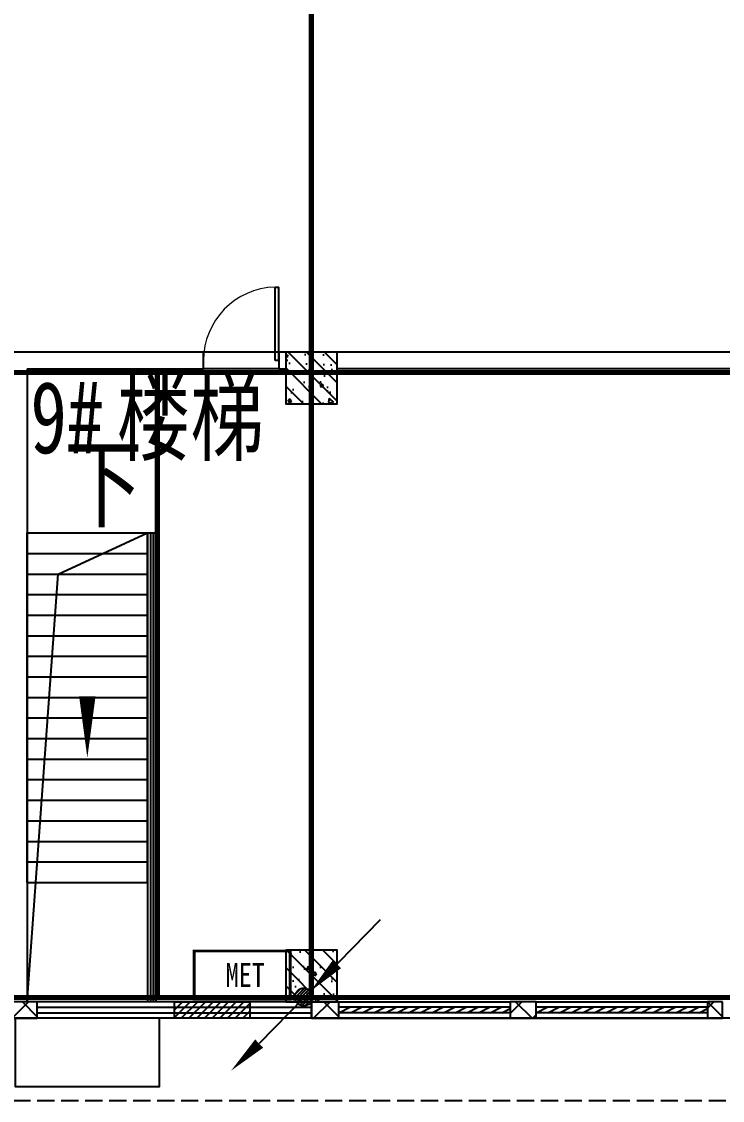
# Model space of a CAD drawing. Header units: millimetres. Extents: x -633009578 to 5705885, y -633235091 to 2571734.
# Drawn here: x 3802190 to 3812420, y 2058795 to 2074535 of the extents above; entities that cross this region are included whole.
import ezdxf

# ---------------------------------------------------------------- set-up
doc = ezdxf.new("R2010")
doc.units = ezdxf.units.MM
doc.header["$LTSCALE"] = 1000
doc.header["$MEASUREMENT"] = 0
doc.linetypes.add('DASH', pattern=[0.35, 0.25, -0.1])
doc.layers.get('0').update_dxf_attribs({"color": 9})
for name, color, linetype in [('3T_WOOD', 21, 'Continuous'), ('A-COLUM(柱)', 255, 'Continuous'), ('A-DI-I(索引)', 21, 'Continuous'), ('A-DOOR(门）', 4, 'Continuous'), ('A-F-AREA(计算)', 5, 'Continuous'), ('A-FLOR(看线)', 8, 'Continuous'), ('A-HATH(填充)', 8, 'Continuous'), ('A-LM-RAIL(栏杆)', 167, 'Continuous'), ('A-OTHER(其它)', 192, 'Continuous'), ('A-ST-O(室外)', 54, 'Continuous'), ('A-STAR(楼梯)', 51, 'Continuous'), ('A-TEXT(房间)', 243, 'Continuous'), ('A-WALL(墙)', 255, 'Continuous'), ('A-WINDOW（窗）', 4, 'Continuous'), ('DIM_SYMB', 3, 'Continuous'), ('PUB_TEXT', 7, 'Continuous'), ('WALL', 9, 'Continuous'), ('电-弱电平面-箭头', 3, 'Continuous'), ('电-接地防雷-接地线', 132, 'Continuous'), ('设备-箱柜', 3, 'Continuous')]:
    doc.layers.add(name, color=color, linetype=linetype)
doc.styles.add('_TCH', font='simhei.ttf', dxfattribs={"width": 0.75, "bigfont": 'hztxt.shx'})
doc.styles.add('_TCH_DIM', font='simhei.ttf', dxfattribs={"width": 0.8, "bigfont": 'hztxt.shx'})
doc.styles.add('IDQSTYLE', font='simhei.ttf', dxfattribs={"width": 0.707, "bigfont": 'hztxt.shx'})
doc.styles.get("Standard").update_dxf_attribs({"font": 'simhei.ttf', "bigfont": 'hztxt.shx'})
doc.linetypes.add('GDLine', pattern='A,1,-3,5.8,["|",Standard,S=4,R=-45,X=-1.407,Y=-0.7],-0.1,["|",Standard,S=4,R=-45,X=-1.407,Y=-0.7],-0.1,["|",Standard,S=4,R=-45,X=-1.407,Y=-0.7],-0.1,["|",Standard,S=4,R=-45,X=-1.407,Y=-0.7],-0.1,5.8,-3,1', length=20)
pattern_1 = [(45, (-1310357.920547368, -13.22285339003429), (-200.0002033111466, 200.0002033111467), []), (135, (-1310357.920547368, -13.22285339003429), (-200.0002033111467, -200.0002033111466), [])]

# ---------------------------------------------------------------- blocks, each defined once
blk = doc.blocks.new('$DorLib2D$00000001')
for p, q in [((0.45, 0.9750000000000001), (0.5000000000000002, 0.9750000000000001)), ((0.45, 0), (0.45, 0.9750000000000001)), ((0.5, 0), (0.5, 0.9750000000000001)), ((0.5, 0), (0.45, 0))]:
    blk.add_line(p, q)
at = {"lineweight": 13}
blk.add_arc((0.475, 0), 0.975, 91.4692835813538, 180, dxfattribs=at)
blk = doc.blocks.new('$WINLIB2D$00000039')
at = {"color": 0}
for points in [[(-0.4999999999983409, 0.5000000000445652), (-0.4999999999999964, -0.4999999999999716)], [(0.5000000000016591, 0.4999999999536158), (-0.4999999999983409, 0.5000000000445652)], [(0.4999999999983338, -0.5000000000463842), (0.4999999999999609, 0.4999999999999432)], [(-0.499999999999428, 0.1666666667124446), (0.500000000000572, 0.1666666666205998)], [(-0.3838834764901549, -0.166666666632409), (-0.4479860405916831, 0.1666666667079113)], [(-0.3158924398378069, -0.166666666637866), (-0.3799950039392748, 0.1666666667006353)], [(-0.2479014031851996, -0.166666666645142), (-0.3120039672867243, 0.1666666666951784)], [(-0.1799103665328481, -0.1666666666505989), (-0.2440129306343159, 0.1666666666887977)], [(-0.1119193298802692, -0.1666666666569512), (-0.1760218939817904, 0.1666666666824455)], [(-0.04392829322788927, -0.1666666666633319), (-0.1080308573293216, 0.1666666666760648)], [(0.02406274342471804, -0.1666666666696841), (-0.04003982067680312, 0.1666666666697125)], [(0.09205378007703402, -0.1666666666751411), (0.02795121597557682, 0.1666666666642556)], [(0.1600448167296129, -0.1666666666815217), (0.0959422526280953, 0.1666666666578749)], [(0.2280358533819644, -0.166666666687874), (0.163933289280525, 0.1666666666505989)], [(0.2960268900345753, -0.1666666666942547), (0.231924325933047, 0.1666666666460657)], [(0.3640179266869801, -0.1666666667006069), (0.2999153625854838, 0.166666666639685)], [(0.4320089633395341, -0.1666666667060639), (0.3679063992380058, 0.166666666632409)], [(0.4999999999916831, -0.1666666667115209), (0.4358974358904746, 0.1666666666260568)], [(-0.4518745131427302, -0.1666666666260284), (-0.5000000000072298, 0.08358586507802102)], [(-0.500000000000572, -0.1666666666214951), (0.499999999999428, -0.1666666667124446)], [(0.4999999999983338, -0.5000000000463842), (-0.5000000000016662, -0.4999999999554348)]]:
    blk.add_lwpolyline(points, dxfattribs=at)
blk = doc.blocks.new('$TCHSYS$WIN2D')
for p, q in [((-0.5, 0.5), (0.5, 0.5)), ((-0.5, 0.5), (-0.4999999999999999, -0.5)), ((0.5, 0.5), (0.4999999999999998, -0.5)), ((0.5, 0.1666666666666666), (-0.5, 0.1666666666666666)), ((0.5, -0.1666666666666667), (-0.5, -0.1666666666666667)), ((-0.4999999999999999, -0.5), (0.5, -0.5))]:
    blk.add_line(p, q)
blk = doc.blocks.new('_FZH')
h = blk.add_hatch()
h.set_pattern_fill('钢筋混凝土', color=256, scale=0.1, style=0)
h.set_pattern_definition([(45, (0, 0), (-0.1767766952966369, 0.1767766952966369), []), (50, (0, 0), (0.7172601826007535, -0.06275213498259512), [0.07500000000000001, -0.8250000000000001]), (355, (0, 0), (-0.138751333613, 0.7521921337000119), [0.06, -0.66]), (100.4514, (0.05977168000000001, -0.00522934), (0.5785093817140216, 0.6894395420609536), [0.06374019, -0.701142112]), (46.1842, (0, 0.2), (1.067241048625645, -0.1655190143290181), [0.1125, -1.2375]), (96.6356, (0.088936745, 0.186206693), (0.9346627055487033, 0.9741178709004418), [0.095610288, -1.051713]), (351.1842, (0, 0.2), (0.9346619451336272, 0.9741186009253247), [0.09000000000000001, -0.9900000000000001]), (21, (0.1, 0.15), (0.5969070521184617, -0.4026188906653388), [0.07500000000000001, -0.8250000000000001]), (326, (0.1, 0.15), (0.2433153319215824, 0.7251500450468529), [0.06, -0.66]), (71.4514, (0.149742233, 0.116448394), (0.84022262858149, 0.3225304967099524), [0.06374019, -0.701142112]), (37.50000000000001, (0, 0), (0.01215985531729062, 0.3328938538313115), [0, -0.652, 0, -0.67, 0, -0.6625000000000001]), (7.499999999999999, (0, 0), (0.2630695374421486, 0.3944117118823603), [0, -0.382, 0, -0.637, 0, -0.2525]), (-32.5, (-0.223, 0), (0.533822436172409, -0.02255487173437976), [0, -0.25, 0, -0.78, 0, -1.035]), (-42.5, (-0.323, 0), (0.5831861693423862, 0.1001049823323177), [0, -0.325, 0, -0.518, 0, -0.735])])
h.paths.add_polyline_path([(-0.5, -0.5), (0.5, -0.5), (0.5, 0.5), (-0.5, 0.5)])
blk.add_lwpolyline([(-0.5, -0.5), (0.5, -0.5), (0.5, 0.5), (-0.5, 0.5)], close=True)
blk = doc.blocks.new('9-29-1')
h = blk.add_hatch()
h.set_pattern_fill('ANSI31', color=256, scale=50)
h.set_pattern_definition([(45, (0, 0), (-56.1266007566822, 56.12660075668221), [])])
h.paths.add_polyline_path([(1139340.65067323, 1382257.113137863), (1140440.65067323, 1382257.113137863), (1140440.65067323, 1382017.113137863), (1139340.65067323, 1382017.113137863)])
at = {"layer": 'A-HATH(填充)'}
h = blk.add_hatch(dxfattribs=at)
h.set_pattern_fill('多孔材料', color=256, scale=100, style=0)
h.set_pattern_definition(pattern_1)
h.paths.add_polyline_path([(1134410.598287572, 1382017.113137876), (1137340.598288081, 1382017.113137876), (1137340.598288081, 1382257.113137873), (1134410.598287572, 1382257.113137873)])
h = blk.add_hatch(dxfattribs=at)
h.set_pattern_fill('多孔材料', color=256, scale=100, style=0)
h.set_pattern_definition(pattern_1)
h.paths.add_polyline_path([(1141340.598288589, 1382017.113137876), (1141740.598288081, 1382017.113137875), (1141740.598288081, 1382257.113137873), (1141340.59828859, 1382257.113137873)])
h = blk.add_hatch(dxfattribs=at)
h.set_pattern_fill('多孔材料', color=256, scale=100, style=0)
h.set_pattern_definition(pattern_1)
h.paths.add_polyline_path([(1144240.598288081, 1382017.113137875), (1144620.598288589, 1382017.113137875), (1144620.598288589, 1382257.113137873), (1144240.598288081, 1382257.113137873)])
h = blk.add_hatch(dxfattribs=at)
h.set_pattern_fill('多孔材料', color=256, scale=100, style=0)
h.set_pattern_definition(pattern_1)
h.paths.add_polyline_path([(1147120.59828859, 1382017.113137875), (1147340.598288081, 1382017.113137875), (1147340.598288081, 1382257.113137873), (1147120.598288589, 1382257.113137873)])
blk.add_lwpolyline([(1139340.65067323, 1382257.113137863), (1140440.65067323, 1382257.113137863), (1140440.65067323, 1382017.113137863), (1139340.65067323, 1382017.113137863)], close=True)
at = {"layer": 'A-DI-I(索引)'}
blk.add_circle((1139061.211535709, 1387498.368211368), 0, dxfattribs=at)
at = {"layer": 'A-DOOR(门）'}
for p, q in [((1140865.598288064, 1391732.113137866), (1139765.598288064, 1391732.113137866)), ((1140865.598288064, 1391492.113137866), (1139765.598288064, 1391492.113137866))]:
    blk.add_line(p, q, dxfattribs=at)
at = {"layer": 'A-F-AREA(计算)'}
blk.add_lwpolyline([(1121700.598288358, 1518097.113137865), (1255980.598288358, 1518097.113137865), (1255980.598288358, 1382017.113137865), (1121700.598288358, 1382017.113137865)], close=True, dxfattribs=at)
at = {"layer": 'A-FLOR(看线)'}
for points in [[(1138950.598288915, 1389097.113138148), (1138950.598288408, 1382257.113137866)], [(1138950.598288915, 1389097.113138148), (1139070.598288915, 1389097.113138148)], [(1139070.598288915, 1389097.113138139), (1139070.598288408, 1382257.113137866)], [(1139120.598288938, 1382017.113138025), (1139120.598288938, 1381017.113137871), (1137020.598289092, 1381017.113137871), (1137020.598289092, 1382017.113138025)]]:
    blk.add_lwpolyline(points, dxfattribs=at)
at = {"layer": 'A-LM-RAIL(栏杆)'}
for points in [[(1138990.598288915, 1389097.113138145), (1138990.598288408, 1382257.113137866)], [(1139030.598288915, 1389097.113138142), (1139030.598288408, 1382257.113137866)]]:
    blk.add_lwpolyline(points, dxfattribs=at)
at = {"layer": 'A-OTHER(其它)'}
blk.add_lwpolyline([(1137190.598288435, 1382257.113138174), (1137643.549562305, 1388497.113138148), (1138950.598288915, 1389097.113138148)], dxfattribs=at)
at = {"layer": 'A-ST-O(室外)', "linetype": 'DASH'}
blk.add_lwpolyline([(1121940.598288341, 1380817.113137878), (1189490.598729082, 1380817.113137878)], dxfattribs=at)
at = {"layer": 'A-STAR(楼梯)'}
for p, q in [((1137190.598288915, 1383997.113138148), (1137190.598288915, 1389097.113138148)), ((1137190.598288915, 1389097.113138148), (1138950.598288915, 1389097.113138148)), ((1138950.598288915, 1383997.113138148), (1138950.598288915, 1389097.113138148)), ((1137190.598288915, 1388797.113138148), (1138950.598288915, 1388797.113138148)), ((1137190.598288915, 1388497.113138148), (1138950.598288915, 1388497.113138148)), ((1137190.598288915, 1388197.113138148), (1138950.598288915, 1388197.113138148)), ((1137190.598288915, 1387897.113138148), (1138950.598288915, 1387897.113138148)), ((1137190.598288915, 1387597.113138148), (1138950.598288915, 1387597.113138148)), ((1137190.598288915, 1387297.113138148), (1138950.598288915, 1387297.113138148)), ((1137190.598288915, 1386997.113138148), (1138950.598288915, 1386997.113138148)), ((1137190.598288915, 1386697.113138148), (1138950.598288915, 1386697.113138148)), ((1137190.598288915, 1386397.113138148), (1138950.598288915, 1386397.113138148)), ((1137190.598288915, 1386097.113138148), (1138950.598288915, 1386097.113138148)), ((1137190.598288915, 1385797.113138148), (1138950.598288915, 1385797.113138148)), ((1137190.598288915, 1385497.113138148), (1138950.598288915, 1385497.113138148)), ((1137190.598288915, 1385197.113138148), (1138950.598288915, 1385197.113138148)), ((1137190.598288915, 1384897.113138148), (1138950.598288915, 1384897.113138148)), ((1137190.598288915, 1384597.113138148), (1138950.598288915, 1384597.113138148)), ((1137190.598288915, 1384297.113138148), (1138950.598288915, 1384297.113138148)), ((1137190.598288915, 1383997.113138148), (1138950.598288915, 1383997.113138148))]:
    blk.add_line(p, q, dxfattribs=at)
at = {"layer": 'A-WALL(墙)'}
for p, q in [((1139765.598288081, 1391732.113137976), (1136950.598288389, 1391732.113137905)), ((1139765.598288081, 1391492.113137902), (1139765.598288081, 1391732.113137976)), ((1140965.598288569, 1391732.113137332), (1140865.598288081, 1391732.113137966)), ((1140865.598288081, 1391732.113137966), (1140865.598288081, 1391492.113137892)), ((1150165.598288569, 1391732.113137874), (1141715.598287918, 1391732.113137864)), ((1137190.598288383, 1391492.113137904), (1137190.598288374, 1387077.11313776)), ((1137190.598288383, 1391492.113137904), (1139765.598288081, 1391492.113137902)), ((1140865.598288081, 1391492.113137892), (1140965.598288569, 1391492.113137706)), ((1150165.598288569, 1391492.113137874), (1141715.598287918, 1391492.11313787)), ((1137190.598288374, 1387077.11313776), (1137190.598288374, 1385377.11313776)), ((1137190.598288374, 1385377.11313776), (1137190.598288415, 1382257.113138141)), ((1137190.598288415, 1382257.113138141), (1132135.59828829, 1382257.113138198))]:
    blk.add_line(p, q, dxfattribs=at)
at = {"layer": 'A-WINDOW（窗）'}
blk.add_lwpolyline([(1140440.650673176, 1382257.113137861), (1140440.650673176, 1382017.113137861)], dxfattribs=at)
at = {"layer": 'DIM_SYMB'}
blk.add_lwpolyline([(1138070.598288915, 1389149.795112672, 0, 0, 0), (1138070.598288915, 1385814.991964476, 0, 240.0000000000001, 0), (1138070.598288915, 1386714.991964476, 0, 0, 0)], format="xyseb", dxfattribs=at)
at = {"layer": 'WALL'}
for p, q in [((1137340.598288081, 1382257.113137873), (1134410.598287572, 1382257.113137873)), ((1137340.598288081, 1382017.113137876), (1137340.598288081, 1382257.113137873)), ((1141740.598288081, 1382257.113137873), (1141340.59828859, 1382257.113137873)), ((1141340.59828859, 1382257.113137873), (1141340.598288589, 1382017.113137876)), ((1141740.598288081, 1382017.113137875), (1141740.598288081, 1382257.113137873)), ((1144620.598288589, 1382257.113137873), (1144240.598288081, 1382257.113137873)), ((1144240.598288081, 1382257.113137873), (1144240.598288081, 1382017.113137875)), ((1144620.598288589, 1382017.113137875), (1144620.598288589, 1382257.113137873)), ((1147340.598288081, 1382257.113137873), (1147120.598288589, 1382257.113137873)), ((1147120.598288589, 1382257.113137873), (1147120.59828859, 1382017.113137875)), ((1147340.598288081, 1382017.113137875), (1147340.598288081, 1382257.113137873)), ((1134410.598287572, 1382017.113137876), (1137340.598288081, 1382017.113137876)), ((1141340.598288589, 1382017.113137876), (1141740.598288081, 1382017.113137875)), ((1144240.598288081, 1382017.113137875), (1144620.598288589, 1382017.113137875)), ((1147120.59828859, 1382017.113137875), (1147340.598288081, 1382017.113137875))]:
    blk.add_line(p, q, dxfattribs=at)
at = {"layer": 'A-COLUM(柱)', "xscale": 750, "yscale": 750, "zscale": 750, "rotation": 270}
for p in [(1141340.598288357, 1391357.113137866), (1141340.598288357, 1382632.113137866)]:
    blk.add_blockref('_FZH', p, dxfattribs=at)
at = {"layer": 'A-DOOR(门）', "extrusion": (0, 0, -1), "xscale": -1100, "yscale": 1100, "zscale": 1100}
blk.add_blockref('$DorLib2D$00000001', (-1140315.598288064, 1391612.113137866), dxfattribs=at)
at = {"layer": 'A-WINDOW（窗）', "extrusion": (0, 0, -1), "xscale": -4000, "yscale": 240, "zscale": 4000, "rotation": 180}
blk.add_blockref('$TCHSYS$WIN2D', (-1139340.59828836, 1382137.113137866), dxfattribs=at)
at = {"layer": 'A-WINDOW（窗）', "extrusion": (0, 0, -1), "xscale": 2500, "yscale": 240, "zscale": 2500}
for p in [(-1142990.598288362, 1382137.113137866), (-1145870.598288638, 1382137.113137866)]:
    blk.add_blockref('$WINLIB2D$00000039', p, dxfattribs=at)
at = {"layer": 'A-TEXT(房间)', "style": '_TCH', "width": 0.75}
for s, p in [('楼梯', (1138500.894255745, 1390259.184608733)), ('9#', (1137238.14247048, 1390259.184608733))]:
    blk.add_text(s, height=1050, dxfattribs=at).set_placement(p)
at = {"layer": 'PUB_TEXT', "style": '_TCH_DIM', "width": 0.8}
blk.add_text('下', height=1050, dxfattribs=at).set_placement((1137729.968367655, 1389293.728680852))
blk = doc.blocks.new('*X25')
at = {"color": 0, "linetype": 'Continuous'}
for p, q in [((192.590110055903, 446.7242872143482), (193.9264208598343, 448.0605980182795)), ((192.6512440212146, 447.2096852483717), (193.4410228258108, 447.9994640529679)), ((192.666080612941, 446.3759937026742), (194.2747143715083, 447.9846274612416)), ((192.8122309321682, 446.0978799531896), (194.552828120993, 447.8384771420143)), ((193.0126674313866, 445.874052383696), (194.7766556904866, 447.6380406427959)), ((193.2651240367983, 445.7022449203958), (194.9484631537868, 447.3855840373842)), ((193.5780466605768, 445.5909034754624), (195.0598045987202, 447.0726614136058)), ((193.9838870800477, 445.5724798262212), (195.0782282479613, 446.6668209941349))]:
    blk.add_line(p, q, dxfattribs=at)
blk = doc.blocks.new('HC001444')
at = {"color": 0, "linetype": 'Continuous'}
for p, q in [((5.312014027897709, 5.362594416008807), (0.4698776614111466, 0.4121164681388052)), ((1.307398633798584e-12, -0.05776119327106244), (-3.105492900473507, -3.232738715067399))]:
    blk.add_line(p, q, dxfattribs=at)
for points in [[(2.301209466909763, 2.284423861441751, 0.8, 0, 0), (0.4698776614111466, 0.4121164681388052, 0, 0, 0)], [(-3.105492900473507, -3.232738715067399, 0.8, 0, 0), (-5.057392361377197, -5.119309791711203, 0, 0, 0)]]:
    blk.add_lwpolyline(points, format="xyseb", dxfattribs=at)
blk.add_circle((0, 0), 0.625, dxfattribs=at)
at = {"color": 0, "linetype": 'Continuous', "xscale": 0.5, "yscale": 0.5, "zscale": 0.5}
blk.add_blockref('*X25', (-96.91845018383214, -223.4069038532592), dxfattribs=at)
at = {"color": 0, "style": 'IDQSTYLE', "width": 0.7}
blk.add_attdef('PSFHATT', (7.312014027897709, -5.119309791711203), '', height=2.5, dxfattribs=at)
blk = doc.blocks.new('HC001536')
at = {"color": 0, "linetype": 'Continuous', "const_width": 0.3}
blk.add_lwpolyline([(5, 2.5), (-5, 2.5), (-5, -2.5), (5, -2.5)], close=True, dxfattribs=at)
at = {"color": 0, "style": 'IDQSTYLE', "width": 0.7}
for tag, p in [('AW', (-1.708333333333333, -1.25)), ('PSFHATT', (7, -2.5))]:
    blk.add_attdef(tag, p, '', height=2.5, dxfattribs=at)

msp = doc.modelspace()

# ---------------------------------------------------------------- linework, layer by layer
at = {"layer": '电-接地防雷-接地线', "linetype": 'GDLine', "ltscale": 0.1, "const_width": 75}
for points in [[(3806419.99403178, 2060295.30670059), (3806419.99403178, 2195718.503641091)], [(3787428.408622436, 2069415.624317448), (3920543.042044923, 2069415.624317448)], [(3804172.228877899, 2060295.30670059), (3804172.228877899, 2069415.624317448)], [(3787428.408622436, 2060295.30670059), (3920543.042044923, 2060295.30670059)]]:
    msp.add_lwpolyline(points, dxfattribs=at)

# ---------------------------------------------------------------- block references
at = {"layer": '3T_WOOD'}
msp.add_blockref('9-29-1', (2665079.395743424, 677977.51603476), dxfattribs=at)
at = {"layer": '电-弱电平面-箭头', "color": 4, "xscale": 210, "yscale": 210, "zscale": 210}
msp.add_blockref('HC001444', (3806310.052990043, 2060303.02348872), dxfattribs=at)
at = {"layer": '设备-箱柜'}
ref = msp.add_blockref('HC001536', (3805409.26996532, 2060625.47612216), dxfattribs=dict(at, xscale=140, yscale=140, zscale=140))
ref.add_attrib('AW', 'MET', (3805170.103298653, 2060450.47612216), dxfattribs={"layer": '0', "color": 0, "height": 350, "width": 0.8})

doc.saveas('drawing.dxf')
